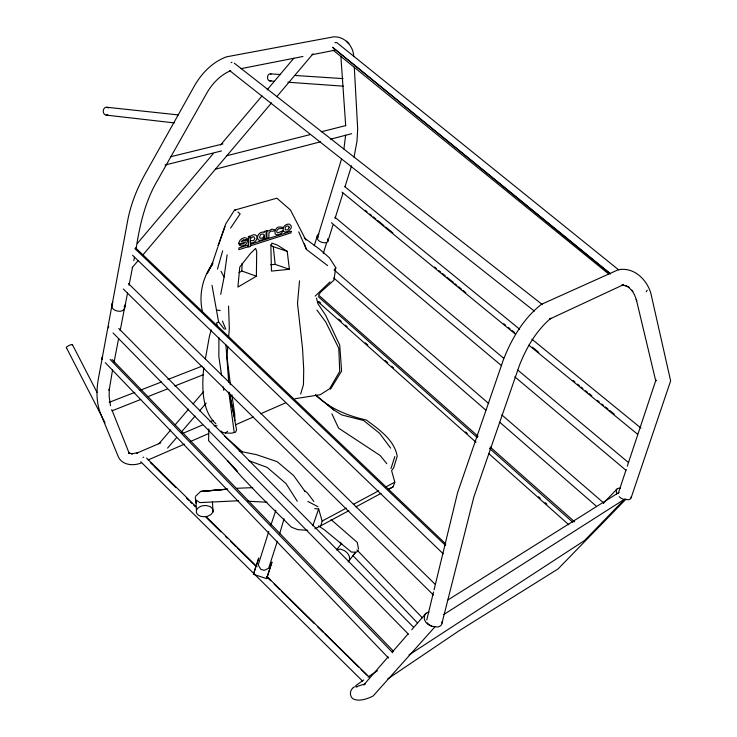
<?xml version="1.0" encoding="UTF-8"?>
<svg xmlns="http://www.w3.org/2000/svg" width="737" height="737" viewBox="0 0 737 737"><rect width="100%" height="100%" fill="white"/><g stroke="black" fill="none" stroke-linecap="round" stroke-linejoin="round"><path stroke-width="1.11" d="M256.384 276.237L256.697 251.492L255.619 248.406L250.405 253.537L239.755 267.089L237.913 287.062L256.384 276.237L241.837 270.986L238.981 272.69M241.837 270.986L242.114 263.266M141.172 463.002C133.508 466.07 122.545 465.379 118.473 457.115L100.425 413.227C96.354 402.568 96.354 390.831 98.205 379.702L112.356 303.211M266.647 578.619L271.907 562.257L266.647 578.619L253.436 574.316L255.509 567.711M345.635 135.184L343.903 148.994M619.246 496.674A6.697 3.74 19 0 0 623.465 499.281L628.403 499.732A6.992 3.906 19 0 0 631.139 497.77L631.222 496.747M227.797 346.39L226.941 356.349L230.414 384.769M228.562 337.537L229.327 328.674L228.562 306.058M299.535 280.815L297.499 303.377L302.538 348.463L303.718 369.458L303.46 384.613L300.659 394.046M208.866 428.916L208.589 440.652L237.332 471.201M220.695 294.422L224.103 277.038L227.134 254.762M304.215 237.904L319.407 249.06L329.43 257.766L335.805 267.715L333.852 280.29L320.706 292.045L318.9 294.634M203.78 367.763C201.818 385.81 201.579 410.776 215.932 423.839M205.365 358.974L209.409 336.33L211.252 329.798M111.923 305.763L127.667 220.63C130.79 204.057 137.202 188.239 145.382 173.545L194.596 85.584C201.864 73.009 212.781 61.733 226.674 56.795L333.612 36.85C344.529 36.242 353.539 46.044 353.705 56.657M112.568 369.854L109.177 390.278L109.242 389.136L109.168 396.644L110.476 405.691M114.088 362.014L118.639 338.504M120.149 330.664L124.921 306.021M124.525 308.582L127.547 292.976M129.058 285.173L132.513 267.328M133.812 260.631L134.466 257.287M136.188 248.36C139.726 224.721 145.327 200.925 157.644 180.178L206.894 92.908C212.367 83.373 220.492 74.999 230.709 70.632M353.981 157.331L356.984 141.209L357.685 128.92L354.294 67.122M426.778 619.928L433.531 592.023M434.075 589.793L457.585 492.684L503.472 359.527C511.671 338.615 523.565 318.283 541.502 304.289L617.956 269.899C634.419 266.204 648.744 281.101 651.545 296.375L670.633 380.882L631.139 497.77M427.405 622.839A7.692 5.288 16.3 0 0 431.707 626.339L437.621 627.012A8.043 5.527 16.3 0 0 441.647 624.46L473.882 496.895L519.456 365.303C526.375 347.652 536.296 330.627 550.871 318.218L549.581 319.112L623.52 284.675L621.816 285.155L626.653 285.919L624.939 285.339L629.057 287.375L627.629 286.334L632.834 291.53L631.858 290.185L634.603 295.021L636.685 300.77L636.28 299.388L655.801 381.14L655.948 379.933L627.288 466.18M341.489 159.22L317.352 238.097M217.452 269.088L222.675 250.838M314.883 528.779L320.788 525.794L322.143 521.059L318.651 509L314.81 508.604M279.636 533.772L284.067 518.784M314.238 245.799L317.223 236.033M323.285 253.399L326.675 242.584M327.836 241.404L333.004 224.96M335.068 218.382L342.981 193.177M345.045 186.599L351.577 165.779M217.747 247.263L211.482 265.937M390.997 468.52L394.829 456.581M256.762 564.358L258.761 557.973L253.436 574.316M277.324 541.299L268.618 568.328L264.076 570.355L260.76 569.277L258.217 564.947L268.802 531.414M270.921 525.057L275.859 510.225M618.223 493.468L626.201 469.451M318.651 509L312.81 525.757M218.106 246.222L224.988 226.581M218.041 245.679L225.743 223.928L234.449 210.156L276.854 198.179L290.433 209.962L305.892 240.069M388.049 489.598L393.07 486.899L394.811 482.164L391.614 470.676L393.733 467.673L397.206 456.221C394.323 439.777 378.836 429.395 366.363 420.035C347.671 415.843 329.393 408.418 315.528 394.82M212.726 262.289L207.134 273.519L212.855 263.588C202.343 277.296 198.483 295.648 202.647 312.424M330.526 389.182L341.6 371.052L339.739 345.211L325.616 315.187L317.85 303.662L316.486 298.07M646.229 291.824L647.233 290.185M230.552 228.12L240.142 213.887L237.885 211.989M195.646 496.213L200.777 491.339L227.014 489.184M212.431 501.814L213.076 511.856L211.022 514.537L207.53 516.379L203.2 516.729A8.291 5.481 -4.5 0 1 196.466 510.483L195.959 500.414A8.227 5.491 -4.4 0 0 196.217 503.297M358.191 550.207L356.671 552.17L351.448 552.096L324.169 529.636L318.439 525.896M348.177 561.944A8.264 5.537 39.4 0 0 349.32 560.341L355.437 552.455A8.199 5.537 39.3 0 1 353.447 554.592M334.027 269.963L335.805 267.715M336.459 549.931L341.286 543.878M137.404 243.385L213.122 153.775M220.538 144.996L261.976 95.948M267.153 89.822L293.787 58.297M132.172 267.642L138.114 260.612M142.563 255.352L271.594 102.821M276.771 96.694L313.022 53.838M158.916 443.757L170.8 429.892M175.249 424.696L188.617 409.099M193.076 403.904L203.467 391.771M167.594 448.096L176.511 437.704M180.97 432.518L195.075 416.064M199.534 410.868L206.222 403.084M388.104 656.897L363.719 684.959L365.22 683.918M392.195 652.19L407.93 634.096M411.679 629.785L425.912 613.405M352.756 688.1C349.541 690.864 349.55 696.474 353.161 698.925C359.315 701.873 367.358 698.869 373.106 696.014L435.171 626.579M603.4 503.242L616.823 489.175M624.921 498.977L584.533 540.543L408.98 654.963M625.999 499.115L558.093 568.909L458.589 631.102L387.763 678.897M315.16 296.099L330.038 281.866M221.082 430.988L222.602 432.398L225.504 433.015L227.595 431.329M355.713 685.668L363.7 679.975M353.134 687.722L354.534 686.773M367.975 677.054L377.436 670.707M443.738 614.566L623.953 499.594M448.124 599.844L619.089 492.362M320.788 525.794L348.896 510.667M355.925 506.89L381.02 493.385M322.143 521.059L346.362 508.097M353.428 504.32L378.661 490.805M385.727 487.028L394.811 482.164M212.016 285.339L218.603 321.903L216.54 323.009L217.415 325.901M389.025 488.953L393.07 486.899M235.591 424.761L253.316 416.995M260.612 413.798L285.643 402.835M148.22 459.925L184.379 444.162M190.69 441.408L208.562 433.614M160.786 442.854L136.87 453.098L137.644 452.831L131.407 453.78L132.522 453.826L128.837 453.006L129.988 453.67L128.468 452.177L129.159 453.209L111.794 409.625M182.767 433.43L202.666 424.899M209.99 421.757L213.131 420.412M111.996 410.831L140.73 399.472M148.183 396.524L167.336 388.952M174.789 386.004L203.523 374.645M109.196 402.328L134.807 392.36M140.141 390.278L161.486 381.969M167.889 379.472L202.03 366.178M364.916 683.954L355.787 686.838L357.491 686.727M215.351 169.197L320.623 141.771M330.6 139.173L351.66 133.683M226.766 155.737L310.13 134.604M321.249 131.794L345.699 125.594M165.051 165.014L221.487 150.947M170.791 156.705L222.906 143.945M240.953 68.661L302.962 56.482M311.972 54.713L334.303 50.328M295.021 398.726L320.217 394.719L329.642 388.731L339.72 371.384L338.799 348.361L325.708 321.949L316.919 310.047M337.214 549.609L340.512 549.093L344.363 550.594A8.264 5.537 39.4 0 1 349.32 560.341M289.383 269.3L271.465 271.078L270.884 246.886L271.907 243.155L277.011 244.896L287.227 251.345L289.383 269.3L275.159 264.38L270.599 264.767M227.622 489.11L201.256 491.478L227.134 489.221M236.789 488.281L252.782 487.645M214.154 425.894L217.074 425.783M225.504 433.015L231.326 433.199L235.536 432.25L236.568 429.864L229.778 393.641M234.449 210.156L235.647 210.211M620.407 488.272L618.997 488.207A6.965 4.44 42 0 0 616.206 490.142L616.685 494.195M238.576 500.745L199.791 502.606L195.471 499.557L195.342 497.06M247.66 501.224L266.978 502.229M270.433 73.866L280.64 74.529M295.39 75.496L343.037 78.61M269.733 80.932L274.256 81.254M287.854 82.222L343.35 86.174M106.773 107.261L178.354 114.917M106.174 115.101L174.227 122.886M307.725 530.345L297.739 529.636L291.437 527.195L259.7 495.725L241.165 476.305L227.383 460.597L235.858 469.598M216.715 310.047L220.234 310.553M239.267 451.201L256.448 454.655L277.149 461.675L293.584 475.522L305.136 491.579M431.864 626.045L428.234 624.515A7.766 5.924 43.9 0 1 424.595 619.743L424.217 617.91L424.899 614.64A8.116 6.191 44 0 1 428.943 612.18M270.47 244.933L273.27 246.692L287.227 251.345M248.433 460.514L267.163 467.396L285.965 483.527L297.287 501.271M307.863 501.436L317.988 506.734M315.39 394.894L333.898 410.012L341.802 414.949L363.553 420.477L379.518 433.227L390.684 448.151M298.706 231.814L306.435 249.456L327.661 265.624M304.556 490.695L307.2 492.694L313.861 501.492M234.283 63.179L542.285 304.538M229.511 70.485L534.399 311.125M618.564 269.779L337.039 42.783A4.1 2.46 -52.7 0 0 334.893 42.764M333.087 50.116L608.826 274.109M333.142 47.794L610.503 273.869L332.534 47.26M344.741 186.645L519.613 329.181M531.856 339.158L640.95 428.077M365.248 210.294L367.054 211.777M369.688 213.933L371.503 215.416M373.244 216.844L375.907 219.027M377.685 220.483L383.949 225.614M385.681 227.024L392.839 232.892M434.544 267.034L436.313 268.489M438.985 270.663L440.763 272.119M442.532 273.574L445.203 275.758M446.981 277.213L453.319 282.409M454.978 283.763L456.876 285.32M458.654 286.776L461.325 288.959M463.103 290.415L465.766 292.598M503.832 323.764L505.61 325.22M508.281 327.403L510.05 328.859M511.828 330.314L514.5 332.488M532.473 347.21L538.692 352.304M573.128 380.495L574.906 381.95M577.568 384.134L579.346 385.589M581.125 387.045L582.903 388.5M585.565 390.684L587.343 392.139M589.121 393.595L591.783 395.769M597.394 400.366L599.172 401.822M601.834 404.005L603.621 405.461M605.399 406.916L608.062 409.099M609.84 410.555L614.289 414.194M341.996 192.099L515.541 334.266M528.89 345.202L637.459 434.139M326.832 404.226L333.898 410.012M334.967 217.258L503.712 358.293M517.844 370.112L628.283 462.412M331.447 222.749L501.565 365.709M514.785 376.819L625.842 470.151M334.616 270.332L488.751 403.581M501.814 414.876L603.695 502.966M333.778 278.006L485.83 410.14M499.732 422.227L596.169 506.033M331.033 519.539L357.279 542.432L358.523 549.01M318.67 295.159L478.083 436.313M490.142 447L574.584 521.768M318.273 296.624L477.383 437.667M489.423 448.345L572.842 522.293M224.803 436.341L242.464 451.965M318.854 301.488L320.613 303.054M338.679 319.112L341.259 321.406M345.45 325.128L347.164 326.657M365.349 342.816L367.763 344.962M385.138 360.402L387.717 362.696M391.789 366.317L393.503 367.837M465.581 431.91L467.304 433.43M538.526 496.738L540.239 498.258M545.15 502.634L546.872 504.163M317.84 301.58L476.01 442.255M488.705 453.541L568.835 524.808M135.507 247.77L445.802 543.998M134.871 248.618L445.664 545.583M132.522 255.242L443.177 553.745M128.422 283.552L435.355 584.469M146.506 457.999L195.655 506.337M206.296 516.812L257.084 566.771M266.914 576.435L369.301 677.156M150.348 462.624L152.817 465.038M154.005 466.263L157.294 469.487M157.736 469.865L175.775 487.572M186.433 498.037L188.893 500.451M190.164 501.74L191.804 503.353M193.813 505.278L195.452 506.89M205.78 517.052L220.879 531.838M225.494 536.407L227.143 538.019M230.718 541.492L236.181 546.882M237.277 547.932L244.398 554.952M244.656 555.182L256.135 566.449M266.803 576.905L270.691 580.747M274.182 584.146L279.728 589.618M281.562 591.396L287.946 597.679M288.941 598.637L314.238 623.484M317.638 626.809L323.285 632.346M325.026 634.05L358.615 667.022M361.102 669.463L366.842 675.092M123.346 289.033L433.439 595.017M140.758 461.74L362.475 680.997M118.758 328.453L413.494 627.169M113.037 332.931L408.519 634.262M346.445 41.198L347.431 42.202M347.938 42.718L348.905 43.704M356.92 549.931L422.448 617.91M112.042 359.481L393.586 651.333M110.126 359.453L392.747 652.761M340.273 542.386L341.867 544.044M353.023 555.68L417.566 623.014M105.271 362.65L388.537 658.058M386.787 463.711L380.2 455.521L338.578 428.16L331.908 413.825M218.603 321.903L224.361 329.209M221.008 271.29L224.103 277.038M72.419 344.64L96.989 392.305M66.367 347.606L105.041 422.752M222.427 321.065L225.826 329.218M304.353 243.754L306.435 249.456M228.94 392.231L234.375 416.949M340.881 56.427L345.699 125.797M213.076 511.856L212.643 508.963L210.34 506.623L206.378 505.564A8.291 5.491 -4.5 0 0 196.466 510.483M231.888 394.857L234.744 414.212L234.873 420.615M234.126 431.836L228.839 392.25M221.625 375.649L218.843 356.533L218.917 337.675M223.265 386.897L223.753 390.269M273.27 246.692L275.159 264.38M228.737 382.31L225.9 344.741M442.016 621.659L442.089 623.106M108.468 327.873A3.621 2.082 -43.2 0 1 108.726 326.454M66.56 347.726A3.372 0.728 -26 0 1 69.435 345.294A3.372 0.728 -26 0 1 72.18 345.156M271.05 80.655A3.556 2.579 -87.9 0 1 267.494 77.468A3.556 2.579 -87.9 0 1 271.078 74.096M107.814 114.76A3.934 3.224 89.8 0 1 103.806 113.415A3.934 3.224 89.8 0 1 104.193 108.376A3.934 3.224 89.8 0 1 108.33 107.98M327.458 238.908A5.546 3.068 17.6 0 1 325.994 242.584A5.546 3.068 17.6 0 1 319.093 240.944A5.546 3.068 17.6 0 1 318.181 236.715M124.194 306.472A6.467 3.98 11 0 1 118.003 311.189A6.467 3.98 11 0 1 112.42 304.814M124.977 304.989A6.449 3.961 11 0 1 124.442 306.97M112.291 304.252A6.449 3.961 11 0 1 112.844 302.271M317.822 237.756A5.527 3.049 17.5 0 1 318.955 234.219M143.015 457.52A3.372 1.612 -45.9 0 1 143.697 457.115M231.096 62.654A4.367 2.561 -54.6 0 1 231.934 62.341M264.27 231.482L264.261 232.496L262.676 232.044C259.092 232.256 255.969 236.678 258.272 239.866L260.023 240.373L261.875 239.903L264.307 238.069L264.261 235.951L262.989 237.673L261.773 238.115L260.391 238.364L259.544 237.378L260.345 234.919L261.672 233.998L263.993 234.338L264.196 239.166L266.094 238.567L266.112 230.911L264.27 231.482M266.895 230.745L266.868 238.226L268.83 237.609L268.894 233.049L269.549 232.109L271.308 230.976L272.533 231.326L274.975 230.506L277.057 227.742L278.614 226.987L281.967 227.134L282.944 228.286L283.542 231.326L284.97 232.1L288.416 231.225L291.124 228.184L291.281 226.075L289.659 224.205C286.748 223.523 284.031 225.697 282.944 228.286L278.65 228.7L276.872 230.524L276.753 232.091L277.794 232.956L282.87 230.69L282.197 232.219A8.678 5.951 -69.5 0 1 276.513 234.753L275.131 233.933L274.975 230.506L274.284 229.649L271.889 229.133L268.489 230.976L266.895 230.745M291.041 231.317L291.032 232.837L250.902 245.688L250.893 244.094L291.041 231.317M238.889 243.127L238.889 244.094L245.651 241.957L243.486 243.809L239.285 244.629L239.737 245.476L241.644 246.084L244.96 245.025L246.683 243.468L247.696 239.718L241.165 241.653L243.459 239.654L245.126 239.967L247.485 239.212L246.766 238.235L244.776 237.664C241.948 237.987 239.157 240.179 238.889 243.127M250.451 240.75L250.313 246.545L248.433 247.024L248.387 236.577L250.009 236.006L250.35 242.934C253.611 243.505 256.826 240.879 257.038 237.6L256.669 235.886L255.546 235.039A6.863 4.8 -68.5 0 0 250.064 236.881L250.396 238.677L252.754 236.798L253.989 236.853L254.855 238.539L253.62 240.575L250.451 240.75M289.309 227.245L287.872 229.787L285.293 229.87L285.191 227.567L286.223 226.388L287.909 225.835L289.309 227.245M102.59 356.699L102.093 359.334A3.556 1.999 -42.5 0 1 102.572 356.708L102.59 356.699M247.807 246.831L238.908 249.677L238.899 247.964L247.807 245.126L247.807 246.831"/></g></svg>
